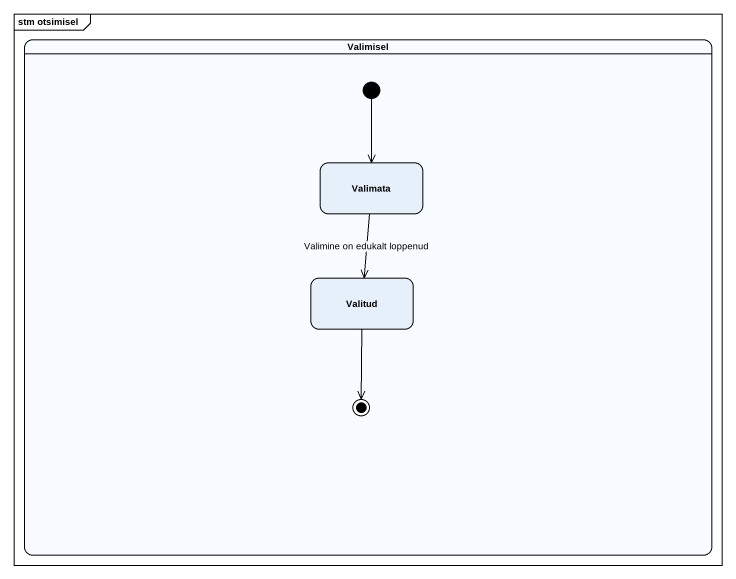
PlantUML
@startuml
mainframe stm otsimisel
hide empty description
state Valimisel {
  state Valimata
  state Valitud
  [*] --> Valimata
  Valitud --> [*]
}
Valimata --> Valitud : Valimine on edukalt loppenud
@enduml
